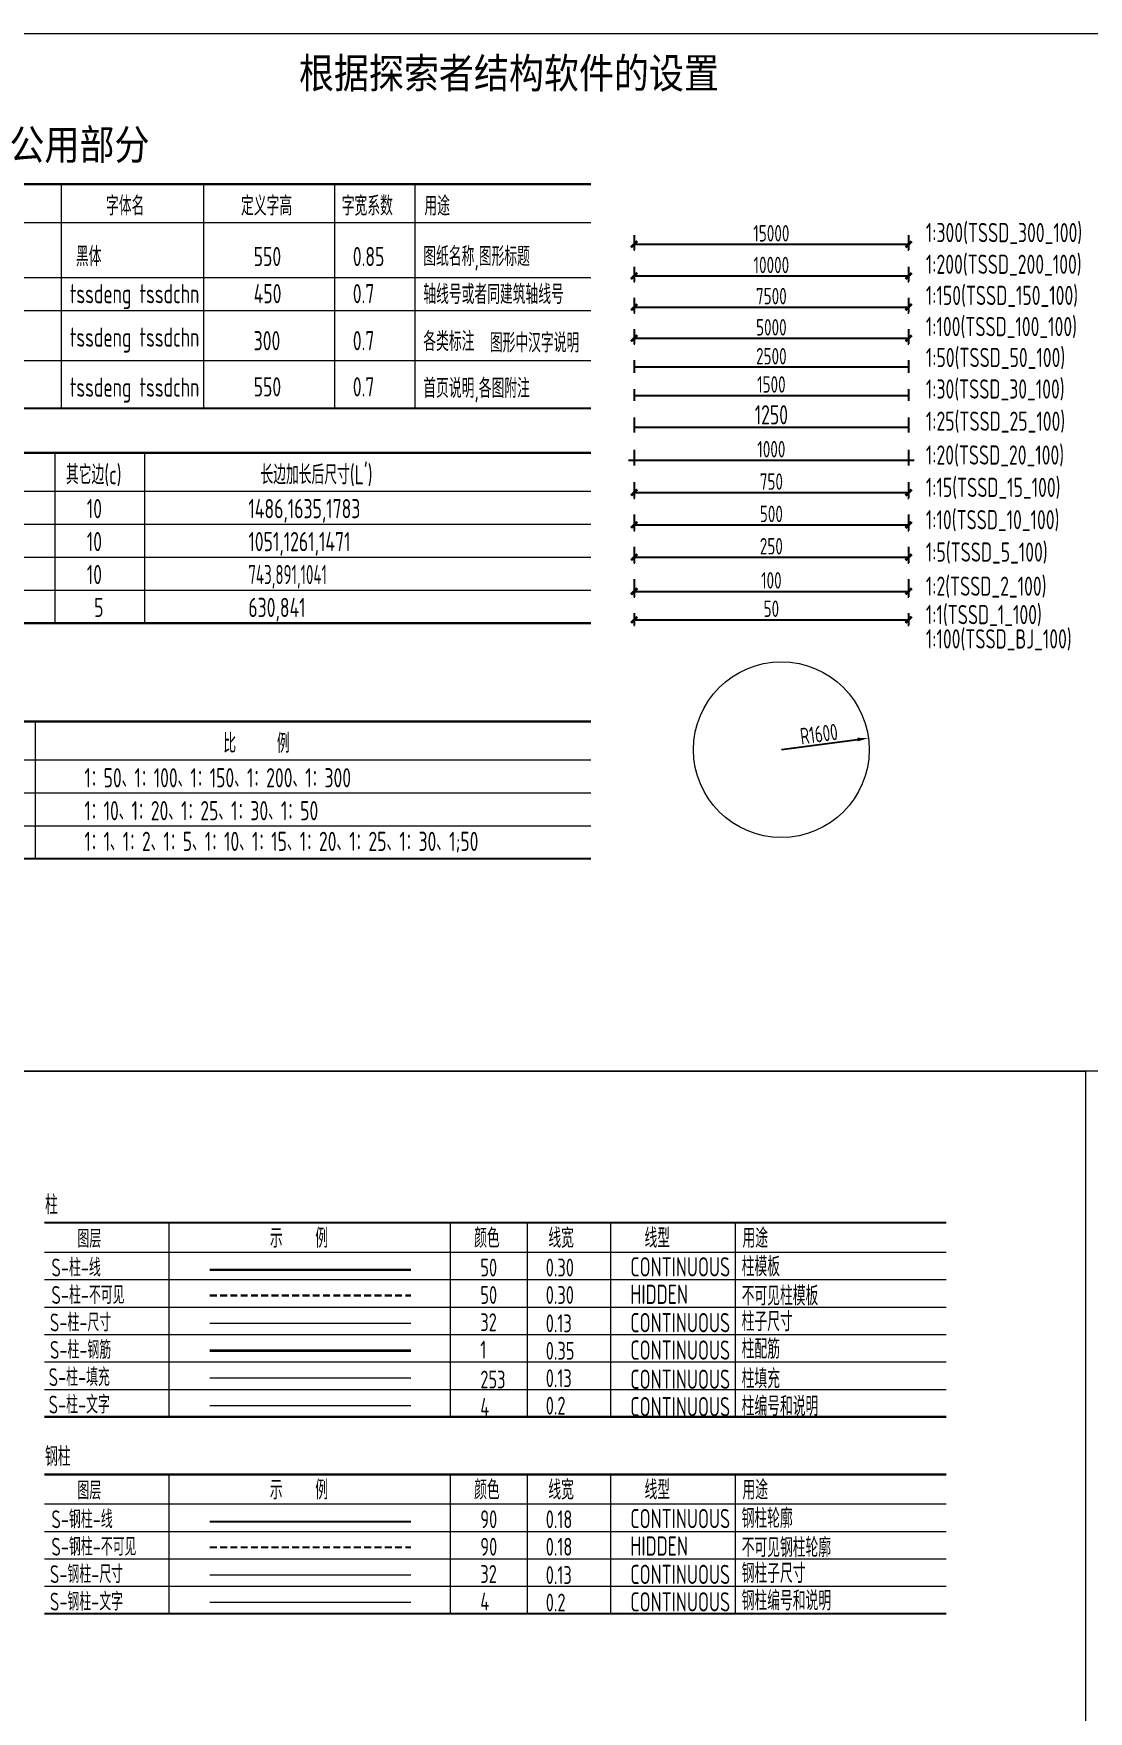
# Model space of a CAD drawing. Extents: x 56246 to 893198, y -950445 to -423535.
# Drawn here: x 76130 to 95351, y -528735 to -498169 of the extents above; entities that cross this region are included whole.
import ezdxf

# ---------------------------------------------------------------- set-up
doc = ezdxf.new("R2010")
doc.units = 0
doc.header["$LTSCALE"] = 500
doc.linetypes.add('HIDDEN', pattern=[0.375, 0.25, -0.125])
for name, color, linetype, lineweight in [('0S-文字', 4, 'Continuous', 20), ('0S-柱-不可见', 50, 'HIDDEN', 30), ('0S-柱-填充', 253, 'Continuous', 13), ('0S-柱-尺寸', 32, 'Continuous', 13), ('0S-柱-文字', 4, 'Continuous', 20), ('0S-柱-线', 50, 'Continuous', 30), ('0S-柱-钢筋', 1, 'Continuous', 35), ('0S-钢柱-不可见', 90, 'HIDDEN', 25), ('0S-钢柱-尺寸', 32, 'Continuous', 13), ('0S-钢柱-文字', 4, 'Continuous', 20), ('0S-钢柱-线', 90, 'Continuous', 25)]:
    doc.layers.add(name, color=color, linetype=linetype, lineweight=lineweight)
doc.styles.add('TSSD-Num', font='tssdeng.shx', dxfattribs={"width": 0.7, "bigfont": 'tssdchn.shx'})
doc.styles.add('tssd-标题', font='simhei.ttf', dxfattribs={"width": 0.85})
doc.styles.add('TSSD_DIMENSION', font='tssdeng.shx', dxfattribs={"width": 0.7, "bigfont": 'Hztxt.shx'})
doc.dimstyles.new('D100R', dxfattribs={"dimtxt": 300, "dimasz": 200, "dimexe": 200, "dimexo": 200, "dimgap": 30, "dimtad": 1, "dimrnd": 1, "dimdsep": 46, "dimtxsty": 'TSSD_DIMENSION', "dimcen": 200, "dimadec": 0, "dimazin": 0, "dimtfac": 1, "dimtofl": 0, "dimtmove": 2, "dimatfit": 3, "dimfxl": 1, "dimtolj": 1, "dimarcsym": 0})
doc.dimstyles.new('TSSD_100_100$0', dxfattribs={"dimtxt": 300, "dimasz": 0.8, "dimexe": 100, "dimexo": 250, "dimgap": 50, "dimtad": 1, "dimrnd": 1, "dimdsep": 46, "dimtxsty": 'TSSD_DIMENSION', "dimblk1": 'DIMDOT', "dimblk2": 'DIMDOT', "dimsah": 1, "dimcen": 200, "dimdle": 100, "dimclrt": 7, "dimadec": 0, "dimazin": 0, "dimtfac": 1, "dimtix": 1, "dimtmove": 2, "dimatfit": 3, "dimldrblk": 'DIMDOT', "dimfxl": 1, "dimtolj": 1, "dimarcsym": 0})
doc.dimstyles.new('TSSD_10_100', dxfattribs={"dimtxt": 300, "dimasz": 0.8, "dimexe": 100, "dimexo": 250, "dimgap": 30, "dimtad": 1, "dimlfac": 0.1, "dimrnd": 1, "dimdsep": 46, "dimtxsty": 'TSSD_DIMENSION', "dimblk1": 'DIMDOT', "dimblk2": 'DIMDOT', "dimsah": 1, "dimcen": 200, "dimdle": 100, "dimclrt": 7, "dimadec": 0, "dimazin": 0, "dimtfac": 1, "dimtofl": 0, "dimtmove": 2, "dimatfit": 3, "dimldrblk": 'DIMDOT', "dimfxl": 1, "dimtolj": 1, "dimarcsym": 0})
doc.dimstyles.new('TSSD_150_100', dxfattribs={"dimtxt": 300, "dimasz": 0.8, "dimexe": 100, "dimexo": 250, "dimgap": 50, "dimtad": 1, "dimlfac": 1.5, "dimrnd": 1, "dimdsep": 46, "dimtxsty": 'TSSD_DIMENSION', "dimblk1": 'DIMDOT', "dimblk2": 'DIMDOT', "dimsah": 1, "dimcen": 200, "dimdle": 100, "dimclrt": 7, "dimadec": 0, "dimazin": 0, "dimtfac": 1, "dimtix": 1, "dimtmove": 2, "dimatfit": 3, "dimldrblk": 'DIMDOT', "dimfxl": 1, "dimtolj": 1, "dimarcsym": 0})
doc.dimstyles.new('TSSD_15_100', dxfattribs={"dimtxt": 300, "dimasz": 0.8, "dimexe": 100, "dimexo": 250, "dimgap": 30, "dimtad": 1, "dimlfac": 0.15, "dimrnd": 1, "dimdsep": 46, "dimtxsty": 'TSSD_DIMENSION', "dimblk1": 'DIMDOT', "dimblk2": 'DIMDOT', "dimsah": 1, "dimcen": 200, "dimdle": 100, "dimclrt": 7, "dimadec": 0, "dimazin": 0, "dimtfac": 1, "dimtofl": 0, "dimtmove": 2, "dimatfit": 3, "dimldrblk": 'DIMDOT', "dimfxl": 1, "dimtolj": 1, "dimarcsym": 0})
doc.dimstyles.new('TSSD_1_100', dxfattribs={"dimtxt": 300, "dimasz": 0.8, "dimexe": 100, "dimexo": 250, "dimgap": 30, "dimtad": 1, "dimlfac": 0.01, "dimrnd": 1, "dimdsep": 46, "dimtxsty": 'TSSD_DIMENSION', "dimblk1": 'DIMDOT', "dimblk2": 'DIMDOT', "dimsah": 1, "dimcen": 200, "dimdle": 100, "dimclrt": 7, "dimadec": 0, "dimazin": 0, "dimtfac": 1, "dimtofl": 0, "dimtmove": 2, "dimatfit": 3, "dimldrblk": 'DIMDOT', "dimfxl": 1, "dimtolj": 1, "dimarcsym": 0})
doc.dimstyles.new('TSSD_200_100', dxfattribs={"dimtxt": 300, "dimasz": 0.8, "dimexe": 100, "dimexo": 250, "dimgap": 30, "dimtad": 1, "dimlfac": 2, "dimrnd": 1, "dimdsep": 46, "dimtxsty": 'TSSD_DIMENSION', "dimblk1": 'DIMDOT', "dimblk2": 'DIMDOT', "dimsah": 1, "dimcen": 200, "dimdle": 100, "dimclrt": 7, "dimadec": 0, "dimazin": 0, "dimtfac": 1, "dimtofl": 0, "dimtmove": 2, "dimatfit": 3, "dimldrblk": 'DIMDOT', "dimfxl": 1, "dimtolj": 1, "dimarcsym": 0})
doc.dimstyles.new('TSSD_20_100', dxfattribs={"dimtxt": 300, "dimasz": 100, "dimexe": 100, "dimexo": 250, "dimgap": 30, "dimtad": 1, "dimlfac": 0.2, "dimrnd": 1, "dimdsep": 46, "dimtxsty": 'TSSD_DIMENSION', "dimblk": 'ARCHTICK', "dimcen": 200, "dimdle": 100, "dimclrt": 7, "dimadec": 0, "dimazin": 0, "dimtfac": 1, "dimtofl": 0, "dimtmove": 2, "dimatfit": 3, "dimldrblk": 'ARCHTICK', "dimfxl": 1, "dimtolj": 1, "dimarcsym": 0})
doc.dimstyles.new('TSSD_25_100', dxfattribs={"dimtxt": 350, "dimasz": 100, "dimexe": 100, "dimexo": 250, "dimgap": 100, "dimtad": 1, "dimdec": 0, "dimlfac": 0.25, "dimzin": 0, "dimdsep": 46, "dimtxsty": 'TSSD_DIMENSION', "dimblk": '_tsdbk', "dimcen": 0, "dimdle": 100, "dimclrt": 7, "dimadec": 0, "dimazin": 0, "dimtfac": 1, "dimtdec": 0, "dimtix": 1, "dimtmove": 2, "dimatfit": 3, "dimfxl": 1, "dimtolj": 1, "dimtzin": 0, "dimarcsym": 0})
doc.dimstyles.new('TSSD_2_100', dxfattribs={"dimtxt": 300, "dimasz": 0.8, "dimexe": 100, "dimexo": 250, "dimgap": 30, "dimtad": 1, "dimlfac": 0.02, "dimrnd": 1, "dimdsep": 46, "dimtxsty": 'TSSD_DIMENSION', "dimblk1": 'DIMDOT', "dimblk2": 'DIMDOT', "dimsah": 1, "dimcen": 200, "dimdle": 100, "dimclrt": 7, "dimadec": 0, "dimazin": 0, "dimtfac": 1, "dimtofl": 0, "dimtmove": 2, "dimatfit": 3, "dimldrblk": 'DIMDOT', "dimfxl": 1, "dimtolj": 1, "dimarcsym": 0})
doc.dimstyles.new('TSSD_300_100', dxfattribs={"dimtxt": 300, "dimasz": 0.8, "dimexe": 100, "dimexo": 250, "dimgap": 30, "dimtad": 1, "dimlfac": 3, "dimrnd": 1, "dimdsep": 46, "dimtxsty": 'TSSD_DIMENSION', "dimblk1": 'DIMDOT', "dimblk2": 'DIMDOT', "dimsah": 1, "dimcen": 200, "dimdle": 100, "dimclrt": 7, "dimadec": 0, "dimazin": 0, "dimtfac": 1, "dimtofl": 0, "dimtmove": 2, "dimatfit": 3, "dimldrblk": 'DIMDOT', "dimfxl": 1, "dimtolj": 1, "dimarcsym": 0})
doc.dimstyles.new('TSSD_30_100', dxfattribs={"dimtxt": 300, "dimasz": 100, "dimexe": 100, "dimexo": 250, "dimgap": 100, "dimtad": 1, "dimdec": 0, "dimlfac": 0.3, "dimzin": 0, "dimdsep": 46, "dimtxsty": 'TSSD_DIMENSION', "dimblk": '_tsdbk', "dimcen": 0, "dimdle": 100, "dimclrt": 7, "dimadec": 0, "dimazin": 0, "dimtfac": 1, "dimtdec": 0, "dimtix": 1, "dimtmove": 2, "dimatfit": 3, "dimldrblk": '_tsdbk', "dimfxl": 1, "dimtolj": 1, "dimtzin": 0, "dimarcsym": 0})
doc.dimstyles.new('TSSD_50_100', dxfattribs={"dimtxt": 300, "dimasz": 100, "dimexe": 100, "dimexo": 250, "dimgap": 100, "dimtad": 1, "dimdec": 0, "dimlfac": 0.5, "dimzin": 0, "dimdsep": 46, "dimtxsty": 'TSSD_DIMENSION', "dimblk": '_tsdbk', "dimcen": 0, "dimdle": 100, "dimclrt": 7, "dimadec": 0, "dimazin": 0, "dimtfac": 1, "dimtdec": 0, "dimtix": 1, "dimtmove": 2, "dimatfit": 3, "dimfxl": 1, "dimtolj": 1, "dimtzin": 0, "dimarcsym": 0})
doc.dimstyles.new('TSSD_5_100', dxfattribs={"dimtxt": 300, "dimasz": 0.8, "dimexe": 100, "dimexo": 250, "dimgap": 30, "dimtad": 1, "dimlfac": 0.05, "dimrnd": 1, "dimdsep": 46, "dimtxsty": 'TSSD_DIMENSION', "dimblk1": 'DIMDOT', "dimblk2": 'DIMDOT', "dimsah": 1, "dimcen": 200, "dimdle": 100, "dimclrt": 7, "dimadec": 0, "dimazin": 0, "dimtfac": 1, "dimtofl": 0, "dimtmove": 2, "dimatfit": 3, "dimldrblk": 'DIMDOT', "dimfxl": 1, "dimtolj": 1, "dimarcsym": 0})

# ---------------------------------------------------------------- blocks, each defined once
blk = doc.blocks.new('DIMDOT')
blk.add_line((0, -150), (0, 150))
at = {"const_width": 60}
blk.add_lwpolyline([(-71, -71), (71, 71)], dxfattribs=at)
blk = doc.blocks.new('*D64')
at = {"layer": '0S-文字', "color": 0, "lineweight": -2, "transparency": 16777216}
for p, q in [((87073, -503552), (87073, -503820)), ((87074, -503720), (92073, -503720)), ((92074, -503552), (92074, -503820))]:
    blk.add_line(p, q, dxfattribs=at)
at = {"layer": 'Defpoints', "color": 0, "transparency": 16777216}
for p in [(87073, -503302), (92074, -503302), (92074, -503720)]:
    blk.add_point(p, dxfattribs=at)
at = {"layer": '0S-文字', "color": 0, "lineweight": -2, "transparency": 16777216, "xscale": 0.8, "yscale": 0.8, "zscale": 0.8, "rotation": 180}
blk.add_blockref('DIMDOT', (87073, -503720), dxfattribs=at)
at = {"layer": '0S-文字', "color": 0, "lineweight": -2, "transparency": 16777216, "xscale": 0.8, "yscale": 0.8, "zscale": 0.8}
blk.add_blockref('DIMDOT', (92074, -503720), dxfattribs=at)
at = {"layer": '0S-文字', "color": 7, "transparency": 16777216, "insert": (89573, -503520), "char_height": 300, "attachment_point": 5, "style": 'TSSD_DIMENSION'}
blk.add_mtext('\\A1;5000', dxfattribs=at)
blk = doc.blocks.new('_tsdbk')
blk.add_line((-1, 0), (0, 0))
at = {"const_width": 0.5}
blk.add_lwpolyline([(-0.7, -0.7), (0.7, 0.7)], dxfattribs=at)
blk = doc.blocks.new('*D65')
at = {"layer": '0S-文字', "color": 0, "lineweight": -2, "transparency": 16777216}
for p, q in [((87073, -504647), (87073, -504861)), ((87074, -504761), (92073, -504761)), ((92074, -504647), (92074, -504861))]:
    blk.add_line(p, q, dxfattribs=at)
at = {"layer": 'Defpoints', "color": 0, "transparency": 16777216}
for p in [(87073, -504397), (92074, -504397), (92074, -504761)]:
    blk.add_point(p, dxfattribs=at)
at = {"layer": '0S-文字', "color": 0, "lineweight": -2, "transparency": 16777216, "xscale": 0.8, "yscale": 0.8, "zscale": 0.8, "rotation": 180}
blk.add_blockref('_tsdbk', (87073, -504761), dxfattribs=at)
at = {"layer": '0S-文字', "color": 0, "lineweight": -2, "transparency": 16777216, "xscale": 0.8, "yscale": 0.8, "zscale": 0.8}
blk.add_blockref('_tsdbk', (92074, -504761), dxfattribs=at)
at = {"layer": '0S-文字', "color": 7, "transparency": 16777216, "insert": (89573, -504561), "char_height": 300, "attachment_point": 5, "style": 'TSSD_DIMENSION'}
blk.add_mtext('\\A1;1500', dxfattribs=at)
blk = doc.blocks.new('*D66')
at = {"layer": '0S-文字', "color": 0, "lineweight": -2, "transparency": 16777216}
for p, q in [((87073, -504120), (87073, -504347)), ((92073, -504247), (87074, -504247)), ((92074, -504120), (92074, -504347))]:
    blk.add_line(p, q, dxfattribs=at)
at = {"layer": 'Defpoints', "color": 0, "transparency": 16777216}
for p in [(87073, -503870), (92074, -503870), (87073, -504247)]:
    blk.add_point(p, dxfattribs=at)
at = {"layer": '0S-文字', "color": 0, "lineweight": -2, "transparency": 16777216, "xscale": 0.8, "yscale": 0.8, "zscale": 0.8}
for p, rotation in [((87073, -504247), 179.9999999999146), ((92074, -504247), 359.9999999999146)]:
    blk.add_blockref('_tsdbk', p, dxfattribs=dict(at, rotation=rotation))
at = {"layer": '0S-文字', "color": 7, "transparency": 16777216, "insert": (89573, -504047), "char_height": 300, "attachment_point": 5, "style": 'TSSD_DIMENSION'}
blk.add_mtext('\\A1;2500', dxfattribs=at)
blk = doc.blocks.new('_ArchTick')
at = {"color": 0, "linetype": 'ByBlock', "const_width": 0.5}
blk.add_lwpolyline([(-1, -1), (1, 1)], dxfattribs=at)
blk = doc.blocks.new('*D67')
at = {"layer": '0S-文字', "color": 0, "lineweight": -2, "transparency": 16777216}
for p, q in [((87073, -505751), (87073, -506040)), ((92074, -505751), (92074, -506040)), ((86973, -505940), (92174, -505940))]:
    blk.add_line(p, q, dxfattribs=at)
at = {"layer": 'Defpoints', "color": 0, "transparency": 16777216}
for p in [(87073, -505501), (92074, -505501), (92074, -505940)]:
    blk.add_point(p, dxfattribs=at)
at = {"layer": '0S-文字', "color": 0, "lineweight": -2, "transparency": 16777216, "xscale": 0.8, "yscale": 0.8, "zscale": 0.8, "rotation": 180}
blk.add_blockref('_ArchTick', (87073, -505940), dxfattribs=at)
at = {"layer": '0S-文字', "color": 0, "lineweight": -2, "transparency": 16777216, "xscale": 0.8, "yscale": 0.8, "zscale": 0.8}
blk.add_blockref('_ArchTick', (92074, -505940), dxfattribs=at)
at = {"layer": '0S-文字', "color": 7, "transparency": 16777216, "insert": (89573, -505740), "char_height": 300, "attachment_point": 5, "style": 'TSSD_DIMENSION'}
blk.add_mtext('\\A1;1000', dxfattribs=at)
blk = doc.blocks.new('*D68')
at = {"layer": '0S-文字', "color": 0, "lineweight": -2, "transparency": 16777216}
for p, q in [((87073, -505161), (87073, -505439)), ((92074, -505161), (92074, -505439)), ((87074, -505339), (92073, -505339))]:
    blk.add_line(p, q, dxfattribs=at)
at = {"layer": 'Defpoints', "color": 0, "transparency": 16777216}
for p in [(87073, -504911), (92074, -504911), (92074, -505339)]:
    blk.add_point(p, dxfattribs=at)
at = {"layer": '0S-文字', "color": 0, "lineweight": -2, "transparency": 16777216, "xscale": 0.8, "yscale": 0.8, "zscale": 0.8, "rotation": 180}
blk.add_blockref('_tsdbk', (87073, -505339), dxfattribs=at)
at = {"layer": '0S-文字', "color": 0, "lineweight": -2, "transparency": 16777216, "xscale": 0.8, "yscale": 0.8, "zscale": 0.8}
blk.add_blockref('_tsdbk', (92074, -505339), dxfattribs=at)
at = {"layer": '0S-文字', "color": 7, "transparency": 16777216, "insert": (89573, -505114), "char_height": 350, "attachment_point": 5, "style": 'TSSD_DIMENSION'}
blk.add_mtext('\\A1;1250', dxfattribs=at)
blk = doc.blocks.new('*D84')
at = {"layer": '0S-文字', "color": 0, "lineweight": -2, "transparency": 16777216}
blk.add_line((89755, -511214), (91143, -511030), dxfattribs=at)
at = {"layer": '0S-文字', "color": 0, "transparency": 16777216}
blk.add_solid([(91139, -510997), (91147, -511063), (91341, -511004)], dxfattribs=at)
at = {"layer": 'Defpoints', "color": 0, "transparency": 16777216}
for p in [(91341, -511004), (89755, -511214)]:
    blk.add_point(p, dxfattribs=at)
at = {"layer": '0S-文字', "color": 0, "transparency": 16777216, "insert": (90440, -510929), "char_height": 300, "attachment_point": 5, "rotation": 7.5592, "style": 'TSSD_DIMENSION'}
blk.add_mtext('\\A1;R1600', dxfattribs=at)
blk = doc.blocks.new('*D85')
at = {"layer": '0S-文字', "color": 0, "lineweight": -2, "transparency": 16777216}
for p, q in [((87073, -501840), (87073, -502107)), ((92074, -501840), (92074, -502107)), ((87074, -502007), (92073, -502007))]:
    blk.add_line(p, q, dxfattribs=at)
at = {"layer": 'Defpoints', "color": 0, "transparency": 16777216}
for p in [(87073, -501590), (92074, -501590), (92074, -502007)]:
    blk.add_point(p, dxfattribs=at)
at = {"layer": '0S-文字', "color": 0, "lineweight": -2, "transparency": 16777216, "xscale": 0.8, "yscale": 0.8, "zscale": 0.8, "rotation": 180}
blk.add_blockref('DIMDOT', (87073, -502007), dxfattribs=at)
at = {"layer": '0S-文字', "color": 0, "lineweight": -2, "transparency": 16777216, "xscale": 0.8, "yscale": 0.8, "zscale": 0.8}
blk.add_blockref('DIMDOT', (92074, -502007), dxfattribs=at)
at = {"layer": '0S-文字', "color": 7, "transparency": 16777216, "insert": (89573, -501807), "char_height": 300, "attachment_point": 5, "style": 'TSSD_DIMENSION'}
blk.add_mtext('\\A1;15000', dxfattribs=at)
blk = doc.blocks.new('*D86')
at = {"layer": '0S-文字', "color": 0, "lineweight": -2, "transparency": 16777216}
for p, q in [((87073, -502984), (87073, -503252)), ((92074, -502984), (92074, -503252)), ((87074, -503152), (92073, -503152))]:
    blk.add_line(p, q, dxfattribs=at)
at = {"layer": 'Defpoints', "color": 0, "transparency": 16777216}
for p in [(87073, -502734), (92074, -502734), (92074, -503152)]:
    blk.add_point(p, dxfattribs=at)
at = {"layer": '0S-文字', "color": 0, "lineweight": -2, "transparency": 16777216, "xscale": 0.8, "yscale": 0.8, "zscale": 0.8, "rotation": 180}
blk.add_blockref('DIMDOT', (87073, -503152), dxfattribs=at)
at = {"layer": '0S-文字', "color": 0, "lineweight": -2, "transparency": 16777216, "xscale": 0.8, "yscale": 0.8, "zscale": 0.8}
blk.add_blockref('DIMDOT', (92074, -503152), dxfattribs=at)
at = {"layer": '0S-文字', "color": 7, "transparency": 16777216, "insert": (89573, -502952), "char_height": 300, "attachment_point": 5, "style": 'TSSD_DIMENSION'}
blk.add_mtext('\\A1;7500', dxfattribs=at)
blk = doc.blocks.new('*D87')
at = {"layer": '0S-文字', "color": 0, "lineweight": -2, "transparency": 16777216}
for p, q in [((87073, -502416), (87073, -502684)), ((92074, -502416), (92074, -502684)), ((87074, -502584), (92073, -502584))]:
    blk.add_line(p, q, dxfattribs=at)
at = {"layer": 'Defpoints', "color": 0, "transparency": 16777216}
for p in [(87073, -502166), (92074, -502166), (92074, -502584)]:
    blk.add_point(p, dxfattribs=at)
at = {"layer": '0S-文字', "color": 0, "lineweight": -2, "transparency": 16777216, "xscale": 0.8, "yscale": 0.8, "zscale": 0.8, "rotation": 180}
blk.add_blockref('DIMDOT', (87073, -502584), dxfattribs=at)
at = {"layer": '0S-文字', "color": 0, "lineweight": -2, "transparency": 16777216, "xscale": 0.8, "yscale": 0.8, "zscale": 0.8}
blk.add_blockref('DIMDOT', (92074, -502584), dxfattribs=at)
at = {"layer": '0S-文字', "color": 7, "transparency": 16777216, "insert": (89573, -502384), "char_height": 300, "attachment_point": 5, "style": 'TSSD_DIMENSION'}
blk.add_mtext('\\A1;10000', dxfattribs=at)
blk = doc.blocks.new('*D88')
at = {"layer": '0S-文字', "color": 0, "lineweight": -2, "transparency": 16777216}
for p, q in [((87073, -506930), (87073, -507219)), ((92074, -506930), (92074, -507219)), ((87074, -507119), (92073, -507119))]:
    blk.add_line(p, q, dxfattribs=at)
at = {"layer": 'Defpoints', "color": 0, "transparency": 16777216}
for p in [(87073, -506680), (92074, -506680), (92074, -507119)]:
    blk.add_point(p, dxfattribs=at)
at = {"layer": '0S-文字', "color": 0, "lineweight": -2, "transparency": 16777216, "xscale": 0.8, "yscale": 0.8, "zscale": 0.8, "rotation": 180}
blk.add_blockref('DIMDOT', (87073, -507119), dxfattribs=at)
at = {"layer": '0S-文字', "color": 0, "lineweight": -2, "transparency": 16777216, "xscale": 0.8, "yscale": 0.8, "zscale": 0.8}
blk.add_blockref('DIMDOT', (92074, -507119), dxfattribs=at)
at = {"layer": '0S-文字', "color": 7, "transparency": 16777216, "insert": (89573, -506919), "char_height": 300, "attachment_point": 5, "style": 'TSSD_DIMENSION'}
blk.add_mtext('\\A1;500', dxfattribs=at)
blk = doc.blocks.new('*D89')
at = {"layer": '0S-文字', "color": 0, "lineweight": -2, "transparency": 16777216}
for p, q in [((87073, -507519), (87073, -507808)), ((92074, -507519), (92074, -507808)), ((87074, -507708), (92073, -507708))]:
    blk.add_line(p, q, dxfattribs=at)
at = {"layer": 'Defpoints', "color": 0, "transparency": 16777216}
for p in [(87073, -507269), (92074, -507269), (92074, -507708)]:
    blk.add_point(p, dxfattribs=at)
at = {"layer": '0S-文字', "color": 0, "lineweight": -2, "transparency": 16777216, "xscale": 0.8, "yscale": 0.8, "zscale": 0.8, "rotation": 180}
blk.add_blockref('DIMDOT', (87073, -507708), dxfattribs=at)
at = {"layer": '0S-文字', "color": 0, "lineweight": -2, "transparency": 16777216, "xscale": 0.8, "yscale": 0.8, "zscale": 0.8}
blk.add_blockref('DIMDOT', (92074, -507708), dxfattribs=at)
at = {"layer": '0S-文字', "color": 7, "transparency": 16777216, "insert": (89573, -507508), "char_height": 300, "attachment_point": 5, "style": 'TSSD_DIMENSION'}
blk.add_mtext('\\A1;250', dxfattribs=at)
blk = doc.blocks.new('*D90')
at = {"layer": '0S-文字', "color": 0, "lineweight": -2, "transparency": 16777216}
for p, q in [((87073, -508108), (87073, -508430)), ((92074, -508108), (92074, -508430)), ((87074, -508330), (92073, -508330))]:
    blk.add_line(p, q, dxfattribs=at)
at = {"layer": 'Defpoints', "color": 0, "transparency": 16777216}
for p in [(87073, -507858), (92074, -507858), (92074, -508330)]:
    blk.add_point(p, dxfattribs=at)
at = {"layer": '0S-文字', "color": 0, "lineweight": -2, "transparency": 16777216, "xscale": 0.8, "yscale": 0.8, "zscale": 0.8, "rotation": 180}
blk.add_blockref('DIMDOT', (87073, -508330), dxfattribs=at)
at = {"layer": '0S-文字', "color": 0, "lineweight": -2, "transparency": 16777216, "xscale": 0.8, "yscale": 0.8, "zscale": 0.8}
blk.add_blockref('DIMDOT', (92074, -508330), dxfattribs=at)
at = {"layer": '0S-文字', "color": 7, "transparency": 16777216, "insert": (89573, -508130), "char_height": 300, "attachment_point": 5, "style": 'TSSD_DIMENSION'}
blk.add_mtext('\\A1;100', dxfattribs=at)
blk = doc.blocks.new('*D91')
at = {"layer": '0S-文字', "color": 0, "lineweight": -2, "transparency": 16777216}
for p, q in [((87073, -508730), (87073, -508947)), ((87074, -508847), (92073, -508847)), ((92074, -508730), (92074, -508947))]:
    blk.add_line(p, q, dxfattribs=at)
at = {"layer": 'Defpoints', "color": 0, "transparency": 16777216}
for p in [(87073, -508480), (92074, -508480), (92074, -508847)]:
    blk.add_point(p, dxfattribs=at)
at = {"layer": '0S-文字', "color": 0, "lineweight": -2, "transparency": 16777216, "xscale": 0.8, "yscale": 0.8, "zscale": 0.8, "rotation": 180}
blk.add_blockref('DIMDOT', (87073, -508847), dxfattribs=at)
at = {"layer": '0S-文字', "color": 0, "lineweight": -2, "transparency": 16777216, "xscale": 0.8, "yscale": 0.8, "zscale": 0.8}
blk.add_blockref('DIMDOT', (92074, -508847), dxfattribs=at)
at = {"layer": '0S-文字', "color": 7, "transparency": 16777216, "insert": (89573, -508647), "char_height": 300, "attachment_point": 5, "style": 'TSSD_DIMENSION'}
blk.add_mtext('\\A1;50', dxfattribs=at)
blk = doc.blocks.new('*D92')
at = {"layer": '0S-文字', "color": 0, "lineweight": -2, "transparency": 16777216}
for p, q in [((87073, -506340), (87073, -506630)), ((92074, -506340), (92074, -506630)), ((87074, -506530), (92073, -506530))]:
    blk.add_line(p, q, dxfattribs=at)
at = {"layer": 'Defpoints', "color": 0, "transparency": 16777216}
for p in [(87073, -506090), (92074, -506090), (92074, -506530)]:
    blk.add_point(p, dxfattribs=at)
at = {"layer": '0S-文字', "color": 0, "lineweight": -2, "transparency": 16777216, "xscale": 0.8, "yscale": 0.8, "zscale": 0.8, "rotation": 180}
blk.add_blockref('DIMDOT', (87073, -506530), dxfattribs=at)
at = {"layer": '0S-文字', "color": 0, "lineweight": -2, "transparency": 16777216, "xscale": 0.8, "yscale": 0.8, "zscale": 0.8}
blk.add_blockref('DIMDOT', (92074, -506530), dxfattribs=at)
at = {"layer": '0S-文字', "color": 7, "transparency": 16777216, "insert": (89573, -506330), "char_height": 300, "attachment_point": 5, "style": 'TSSD_DIMENSION'}
blk.add_mtext('\\A1;750', dxfattribs=at)

msp = doc.modelspace()

# ---------------------------------------------------------------- linework, layer by layer
at = {"layer": '0S-文字'}
for p, q in [((76631.8784, -500911.2359), (76631.8784, -504997.1649)), ((79224.6057, -500911.2359), (79224.6057, -504997.1649)), ((81613.0865, -500911.2359), (81613.0865, -504997.1649)), ((83078.7535, -500911.2359), (83078.7535, -504997.1649)), ((69855.1259, -501611.2359), (86286.5193, -501611.2359)), ((69855.1259, -502611.2359), (86286.5193, -502611.2359)), ((69855.1259, -503211.2359), (86286.5193, -503211.2359)), ((72120.8505, -504121.9772), (86286.5193, -504121.9772)), ((72120.8505, -504997.1649), (86286.5193, -504997.1649)), ((76516.5087, -505807.8547), (76516.5087, -508907.8547)), ((78150.2011, -505807.8547), (78150.2011, -508907.8547)), ((69855.1259, -506507.8547), (86286.5193, -506507.8547)), ((69855.1259, -507107.8547), (86286.5193, -507107.8547)), ((69855.1259, -507707.8547), (86286.5193, -507707.8547)), ((69855.1259, -508307.8547), (86286.5193, -508307.8547)), ((69855.1259, -508307.8547), (86286.5193, -508307.8547)), ((76157.1189, -510700.9037), (76157.1189, -513200.9037)), ((69855.1259, -511400.9037), (86286.5193, -511400.9037)), ((69855.1259, -512000.9037), (86286.5193, -512000.9037)), ((69855.1259, -512600.9037), (86286.5193, -512600.9037)), ((78594.9251, -519831.6582), (78594.9251, -523367.8755)), ((83721.5833, -519831.6582), (83721.5833, -523367.8755)), ((85124.8467, -519831.6582), (85124.8467, -523367.8755)), ((86641.5413, -519831.6582), (86641.5413, -523367.8755)), ((88914.7272, -519831.6582), (88914.7272, -523367.8755)), ((76329.2004, -520367.8755), (92760.5939, -520367.8755)), ((76329.2004, -520867.8755), (92760.5939, -520867.8755)), ((76329.2004, -521367.8755), (92760.5939, -521367.8755)), ((76329.2004, -521867.8755), (92760.5939, -521867.8755)), ((76329.2004, -522367.8755), (92760.5939, -522367.8755)), ((76329.2004, -522867.8755), (92760.5939, -522867.8755)), ((76329.2004, -523367.8755), (92760.5939, -523367.8755)), ((78594.9251, -524417.6305), (78594.9251, -526953.8477)), ((83721.5833, -524417.6305), (83721.5833, -526953.8477)), ((85124.8467, -524417.6305), (85124.8467, -526953.8477)), ((86641.5413, -524417.6305), (86641.5413, -526953.8477)), ((88914.7272, -524417.6305), (88914.7272, -526953.8477)), ((76329.2004, -524953.8477), (92760.5939, -524953.8477)), ((76329.2004, -525453.8477), (92760.5939, -525453.8477)), ((76329.2004, -525953.8477), (92760.5939, -525953.8477)), ((76329.2004, -526453.8477), (92760.5939, -526453.8477)), ((76329.2004, -526953.8477), (92760.5939, -526953.8477))]:
    msp.add_line(p, q, dxfattribs=at)
for points in [[(68838.8246, -517068.7081), (68838.8246, -498168.708), (102558.4263, -498168.708), (102558.4263, -517068.7081)], [(56245.7968, -517068.7081), (95298.1602, -517068.7081), (95298.1602, -556125.8303), (56245.7968, -556125.8303)]]:
    msp.add_lwpolyline(points, close=True, dxfattribs=at)
at = {"layer": '0S-文字', "const_width": 40}
for points in [[(69855.1259, -500911.2359), (86286.5193, -500911.2359)], [(69855.1259, -504997.1649), (86286.5193, -504997.1649)], [(69855.1259, -505807.8547), (86286.5193, -505807.8547)], [(69855.1259, -508907.8547), (86286.5193, -508907.8547)], [(69855.1259, -510700.9037), (86286.5193, -510700.9037)], [(69855.1259, -513200.9037), (86286.5193, -513200.9037)], [(76329.2004, -519831.6582), (92760.5939, -519831.6582)], [(76329.2004, -523367.8755), (92760.5939, -523367.8755)], [(76329.2004, -524417.6305), (92760.5939, -524417.6305)], [(76329.2004, -526953.8477), (92760.5939, -526953.8477)]]:
    msp.add_lwpolyline(points, dxfattribs=at)
at = {"layer": '0S-文字'}
msp.add_circle((89755.1055, -511214.4134), 1600, dxfattribs=at)
at = {"layer": '0S-柱-不可见'}
msp.add_line((79343.0321, -521158.5353), (83001.9371, -521158.5353), dxfattribs=at)
at = {"layer": '0S-柱-填充'}
msp.add_line((79343.0321, -522658.5353), (83001.9371, -522658.5353), dxfattribs=at)
at = {"layer": '0S-柱-尺寸'}
msp.add_line((79343.0321, -521658.5353), (83001.9371, -521658.5353), dxfattribs=at)
at = {"layer": '0S-柱-文字'}
msp.add_line((79343.0321, -523158.5353), (83001.9371, -523158.5353), dxfattribs=at)
at = {"layer": '0S-柱-线'}
msp.add_line((79343.0321, -520689.8262), (83001.9371, -520689.8262), dxfattribs=at)
at = {"layer": '0S-柱-钢筋'}
msp.add_line((79343.0321, -522158.5353), (83001.9371, -522158.5353), dxfattribs=at)
at = {"layer": '0S-钢柱-不可见'}
msp.add_line((79343.0321, -525744.5075), (83001.9371, -525744.5075), dxfattribs=at)
at = {"layer": '0S-钢柱-尺寸'}
msp.add_line((79343.0321, -526244.5075), (83001.9371, -526244.5075), dxfattribs=at)
at = {"layer": '0S-钢柱-文字'}
msp.add_line((79343.0321, -526744.5075), (83001.9371, -526744.5075), dxfattribs=at)
at = {"layer": '0S-钢柱-线'}
msp.add_line((79343.0321, -525275.7985), (83001.9371, -525275.7985), dxfattribs=at)

# ---------------------------------------------------------------- texts
at = {"layer": '0S-文字'}
for s, height, style, width, p in [('根据探索者结构软件的设置', 550, 'tssd-标题', 0.85, (80965.7057, -499164.6988)), ('公用部分', 550, 'tssd-标题', 0.85, (75691.4741, -500467.1666)), ('字体名', 350, 'TSSD-Num', 0.7, (77450.9712, -501483.5491)), ('定义字高', 350, 'TSSD-Num', 0.7, (79910.8068, -501483.5491)), ('字宽系数', 350, 'TSSD-Num', 0.7, (81745.7874, -501483.5491)), ('用途', 350, 'TSSD-Num', 0.7, (83252.1671, -501483.5491)), ('1:300(TSSD_300_100)', 350, 'TSSD-Num', 0.7, (92388.7658, -501969.4017)), ('黑体', 350, 'TSSD-Num', 0.7, (76901.9553, -502405.4514)), ('550', 350, 'TSSD-Num', 0.7, (80141.5966, -502405.4514)), ('0.85', 350, 'TSSD-Num', 0.7, (81947.0981, -502405.4514)), ('图纸名称,图形标题', 350, 'TSSD-Num', 0.7, (83231.6459, -502405.4514)), ('1:200(TSSD_200_100)', 350, 'TSSD-Num', 0.7, (92388.7658, -502546.1362)), ('tssdeng tssdchn', 350, 'TSSD-Num', 0.7, (76792.3739, -503082.0796)), ('450', 350, 'TSSD-Num', 0.7, (80141.5966, -503082.0796)), ('0.7', 350, 'TSSD-Num', 0.7, (81947.0981, -503082.0796)), ('轴线号或者同建筑轴线号', 350, 'TSSD-Num', 0.7, (83231.6459, -503095.1688)), ('1:150(TSSD_150_100)', 350, 'TSSD-Num', 0.7, (92388.7658, -503114.0664)), ('1:100(TSSD_100_100)', 350, 'TSSD-Num', 0.7, (92388.7658, -503681.9967)), ('tssdeng tssdchn', 350, 'TSSD-Num', 0.7, (76792.3739, -503874.0313)), ('300', 350, 'TSSD-Num', 0.7, (80141.5966, -503939.3657)), ('0.7', 350, 'TSSD-Num', 0.7, (81947.0981, -503939.3657)), ('各类标注', 350, 'TSSD-Num', 0.7, (83231.6459, -503952.4548)), ('图形中汉字说明', 350, 'TSSD-Num', 0.7, (84443.8422, -503977.9763)), ('1:50(TSSD_50_100)', 350, 'TSSD-Num', 0.7, (92388.7658, -504244.838)), ('tssdeng tssdchn', 350, 'TSSD-Num', 0.7, (76792.3739, -504784.7727)), ('550', 350, 'TSSD-Num', 0.7, (80141.5966, -504779.7012)), ('0.7', 350, 'TSSD-Num', 0.7, (81947.0981, -504779.7012)), ('首页说明,各图附注', 350, 'TSSD-Num', 0.7, (83231.6459, -504805.0091)), ('1:30(TSSD_30_100)', 350, 'TSSD-Num', 0.7, (92388.7658, -504819.3539)), ('1:25(TSSD_25_100)', 350, 'TSSD-Num', 0.7, (92388.7658, -505405.4389)), ('1:20(TSSD_20_100)', 350, 'TSSD-Num', 0.7, (92388.7658, -506021.6047)), ('其它边(c)', 350, 'TSSD-Num', 0.7, (76721.6652, -506380.168)), ("长边加长后尺寸(L')", 350, 'TSSD-Num', 0.7, (80264.3977, -506380.168)), ('1:15(TSSD_15_100)', 350, 'TSSD-Num', 0.7, (92388.7658, -506610.9139)), ('10', 350, 'TSSD-Num', 0.7, (77100.653, -506998.4603)), ('1486,1635,1783', 350, 'TSSD-Num', 0.7, (80044.5557, -506998.4603)), ('1:10(TSSD_10_100)', 350, 'TSSD-Num', 0.7, (92388.7658, -507200.2231)), ('10', 350, 'TSSD-Num', 0.7, (77100.653, -507598.4603)), ('1051,1261,1471', 350, 'TSSD-Num', 0.7, (80044.5557, -507598.4603)), ('1:5(TSSD_5_100)', 350, 'TSSD-Num', 0.7, (92388.7658, -507789.5323)), ('10', 350, 'TSSD-Num', 0.7, (77100.653, -508198.4603)), ('743,891,1041', 350, 'TSSD-Num', 0.59, (80044.5557, -508198.4603)), ('1:2(TSSD_2_100)', 350, 'TSSD-Num', 0.7, (92388.7658, -508411.0139)), ('5', 350, 'TSSD-Num', 0.7, (77234.653, -508798.4603)), ('630,841', 350, 'TSSD-Num', 0.7, (80044.5557, -508798.4603)), ('1:1(TSSD_1_100)', 350, 'TSSD-Num', 0.7, (92388.7658, -508928.5738)), ('1:100(TSSD_BJ_100)', 350, 'TSSD-Num', 0.7, (92388.7658, -509371.1627)), ('比     例', 350, 'TSSD-Num', 0.7, (79588.2925, -511273.217)), ('1：50、1：100、1：150、1：200、1：300', 350, 'TSSD-Num', 0.7, (77056.978, -511900.8106)), ('1：10、1：20、1：25、1：30、1：50', 350, 'TSSD-Num', 0.7, (77056.978, -512500.8106)), ('1：1、1：2、1：5、1：10、1：15、1：20、1：25、1：30、1;50', 350, 'TSSD-Num', 0.7, (77056.978, -513059.6744)), ('柱', 350, 'TSSD-Num', 0.7, (76340.1154, -519680.8208)), ('示    例', 350, 'TSSD-Num', 0.7, (80436.0474, -520286.9874)), ('颜色', 350, 'TSSD-Num', 0.7, (84158.2088, -520286.9874)), ('线宽', 350, 'TSSD-Num', 0.7, (85510.1133, -520286.9874)), ('线型', 350, 'TSSD-Num', 0.7, (87262.6951, -520286.9874)), ('用途', 350, 'TSSD-Num', 0.7, (89046.6841, -520286.9874)), ('图层', 325, 'TSSD-Num', 0.7, (76930.5788, -520286.9874)), ('CONTINUOUS', 350, 'TSSD-Num', 0.7, (87003.3542, -520810.597)), ('柱模板', 350, 'TSSD-Num', 0.7, (89032.3579, -520807.4283)), ('HIDDEN', 350, 'TSSD-Num', 0.7, (87003.3542, -521310.597)), ('不可见柱模板', 350, 'TSSD-Num', 0.7, (89032.3579, -521338.7192)), ('柱子尺寸', 350, 'TSSD-Num', 0.7, (89032.3579, -521807.4283)), ('CONTINUOUS', 350, 'TSSD-Num', 0.7, (87003.3542, -521827.19)), ('CONTINUOUS', 350, 'TSSD-Num', 0.7, (87003.3542, -522327.19)), ('柱配筋', 350, 'TSSD-Num', 0.7, (89032.3579, -522307.4283)), ('CONTINUOUS', 350, 'TSSD-Num', 0.7, (87003.3542, -522858.481)), ('柱填充', 350, 'TSSD-Num', 0.7, (89032.3579, -522850.4117)), ('柱编号和说明', 350, 'TSSD-Num', 0.7, (89032.3579, -523350.4117)), ('CONTINUOUS', 350, 'TSSD-Num', 0.7, (87003.3542, -523358.481)), ('钢柱', 350, 'TSSD-Num', 0.7, (76340.1154, -524266.7931)), ('示    例', 350, 'TSSD-Num', 0.7, (80436.0474, -524872.9596)), ('颜色', 350, 'TSSD-Num', 0.7, (84158.2088, -524872.9596)), ('线宽', 350, 'TSSD-Num', 0.7, (85510.1133, -524872.9596)), ('线型', 350, 'TSSD-Num', 0.7, (87262.6951, -524872.9596)), ('用途', 350, 'TSSD-Num', 0.7, (89046.6841, -524872.9596)), ('图层', 325, 'TSSD-Num', 0.7, (76930.5788, -524872.9596)), ('CONTINUOUS', 350, 'TSSD-Num', 0.7, (87003.3542, -525396.5693)), ('钢柱轮廓', 350, 'TSSD-Num', 0.7, (89032.3579, -525393.4005)), ('HIDDEN', 350, 'TSSD-Num', 0.7, (87003.3542, -525896.5693)), ('不可见钢柱轮廓', 350, 'TSSD-Num', 0.7, (89032.3579, -525924.6915)), ('钢柱子尺寸', 350, 'TSSD-Num', 0.7, (89032.3579, -526393.4005)), ('CONTINUOUS', 350, 'TSSD-Num', 0.7, (87003.3542, -526413.1623)), ('CONTINUOUS', 350, 'TSSD-Num', 0.7, (87003.3542, -526913.1623)), ('钢柱编号和说明', 350, 'TSSD-Num', 0.7, (89032.3579, -526893.4005))]:
    msp.add_text(s, height=height, dxfattribs=dict(at, style=style, width=width)).set_placement(p)
at = {"layer": '0S-柱-不可见', "style": 'TSSD-Num', "width": 0.7}
for s, p in [('S-柱-不可见', (76456.8656, -521310.597)), ('50', (84270.331, -521310.597)), ('0.30', (85462.3996, -521310.597))]:
    msp.add_text(s, height=325, dxfattribs=at).set_placement(p)
at = {"layer": '0S-柱-填充', "style": 'TSSD-Num', "width": 0.7}
for s, p in [('S-柱-填充', (76405.5633, -522807.4283)), ('253', (84270.331, -522850.4117)), ('0.13', (85462.3996, -522827.19))]:
    msp.add_text(s, height=325, dxfattribs=at).set_placement(p)
at = {"layer": '0S-柱-尺寸', "style": 'TSSD-Num', "width": 0.7}
for s, p in [('S-柱-尺寸', (76429.0451, -521810.597)), ('32', (84270.331, -521807.4283)), ('0.13', (85462.3996, -521827.19))]:
    msp.add_text(s, height=325, dxfattribs=at).set_placement(p)
at = {"layer": '0S-柱-文字', "style": 'TSSD-Num', "width": 0.7}
for s, p in [('S-柱-文字', (76405.5633, -523307.4283)), ('4', (84270.331, -523350.4117)), ('0.2', (85462.3996, -523327.19))]:
    msp.add_text(s, height=325, dxfattribs=at).set_placement(p)
at = {"layer": '0S-柱-线', "style": 'TSSD-Num', "width": 0.7}
for s, p in [('S-柱-线', (76456.8656, -520810.597)), ('50', (84270.331, -520810.597)), ('0.30', (85462.3996, -520810.597))]:
    msp.add_text(s, height=325, dxfattribs=at).set_placement(p)
at = {"layer": '0S-柱-钢筋', "style": 'TSSD-Num', "width": 0.7}
for s, p in [('S-柱-钢筋', (76429.0451, -522310.597)), ('1', (84270.331, -522307.4283)), ('0.35', (85462.3996, -522327.19))]:
    msp.add_text(s, height=325, dxfattribs=at).set_placement(p)
at = {"layer": '0S-钢柱-不可见', "style": 'TSSD-Num', "width": 0.7}
for s, p in [('S-钢柱-不可见', (76456.8656, -525896.5693)), ('90', (84270.331, -525896.5693)), ('0.18', (85462.3996, -525896.5693))]:
    msp.add_text(s, height=325, dxfattribs=at).set_placement(p)
at = {"layer": '0S-钢柱-尺寸', "style": 'TSSD-Num', "width": 0.7}
for s, p in [('S-钢柱-尺寸', (76429.0451, -526396.5693)), ('32', (84270.331, -526393.4005)), ('0.13', (85462.3996, -526413.1623))]:
    msp.add_text(s, height=325, dxfattribs=at).set_placement(p)
at = {"layer": '0S-钢柱-文字', "style": 'TSSD-Num', "width": 0.7}
for s, p in [('S-钢柱-文字', (76429.0451, -526896.5693)), ('4', (84270.331, -526893.4005)), ('0.2', (85462.3996, -526913.1623))]:
    msp.add_text(s, height=325, dxfattribs=at).set_placement(p)
at = {"layer": '0S-钢柱-线', "style": 'TSSD-Num', "width": 0.7}
for s, p in [('S-钢柱-线', (76456.8656, -525396.5693)), ('90', (84270.331, -525396.5693)), ('0.18', (85462.3996, -525396.5693))]:
    msp.add_text(s, height=325, dxfattribs=at).set_placement(p)

# ---------------------------------------------------------------- dimensions: what is measured, and where the dimension line sits
at = {"layer": '0S-文字'}
for p1, p2, distance, dimstyle, picture, middle in [((87073.3884, -501589.5033), (92073.5461, -501589.5033), -417.9303, 'TSSD_300_100', '*D85', (89573.4673, -501807.4335)), ((87073.3884, -502166.2378), (92073.5461, -502166.2378), -417.9303, 'TSSD_200_100', '*D87', (89573.4673, -502384.168)), ((87073.3884, -502734.168), (92073.5461, -502734.168), -417.9303, 'TSSD_150_100', '*D86', (89573.4673, -502952.0983)), ((87073.3884, -503302.0983), (92073.5461, -503302.0983), -417.9303, 'TSSD_100_100$0', '*D64', (89573.4673, -503520.0285)), ((92073.5461, -503870.0285), (87073.3884, -503870.0285), 377.1481, 'TSSD_50_100', '*D66', (89573.4673, -504047.1766)), ((87073.3884, -504397.1766), (92073.5461, -504397.1766), -363.8438, 'TSSD_30_100', '*D65', (89573.4673, -504561.0204)), ((87073.3884, -505501.0363), (92073.5461, -505501.0363), -439.3092, 'TSSD_20_100', '*D67', (89573.4673, -505740.3455)), ((87073.3884, -506090.3455), (92073.5461, -506090.3455), -439.3092, 'TSSD_15_100', '*D92', (89573.4673, -506329.6547)), ((87073.3884, -506679.6547), (92073.5461, -506679.6547), -439.3092, 'TSSD_10_100', '*D88', (89573.4673, -506918.9639)), ((87073.3884, -507268.9639), (92073.5461, -507268.9639), -439.3092, 'TSSD_5_100', '*D89', (89573.4673, -507508.2731))]:
    dim = msp.add_aligned_dim(p1=p1, p2=p2, distance=distance, dimstyle=dimstyle, override={"dimasz": 0.8, "dimgap": 50}, dxfattribs=at)
    dim.commit()
    dim.dimension.update_dxf_attribs({"geometry": picture, "text_midpoint": middle})
for base, p1, p2, dimstyle, picture, middle in [((92073.5461, -505338.6195), (87073.3884, -504911.0204), (92073.5461, -504911.0204), 'TSSD_25_100', '*D68', (89573.4673, -505113.6195)), ((92073.5461, -508329.7547), (87073.3884, -507858.2731), (92073.5461, -507858.2731), 'TSSD_2_100', '*D90', (89573.4673, -508129.7547)), ((92073.5461, -508847.3146), (87073.3884, -508479.7547), (92073.5461, -508479.7547), 'TSSD_1_100', '*D91', (89573.4673, -508647.3146))]:
    dim = msp.add_linear_dim(base=base, p1=p1, p2=p2, dimstyle=dimstyle, override={"dimasz": 0.8, "dimgap": 50}, dxfattribs=at)
    dim.commit()
    dim.dimension.update_dxf_attribs({"geometry": picture, "text_midpoint": middle})
dim = msp.add_radius_dim(center=(89755.1055, -511214.4134), mpoint=(91341.2007, -511003.933), dimstyle='D100R', dxfattribs=at)
dim.commit()
dim.dimension.update_dxf_attribs({"geometry": '*D84', "text_midpoint": (90440.4306, -510928.7099), "dimtype": 164})

doc.saveas('drawing.dxf')
